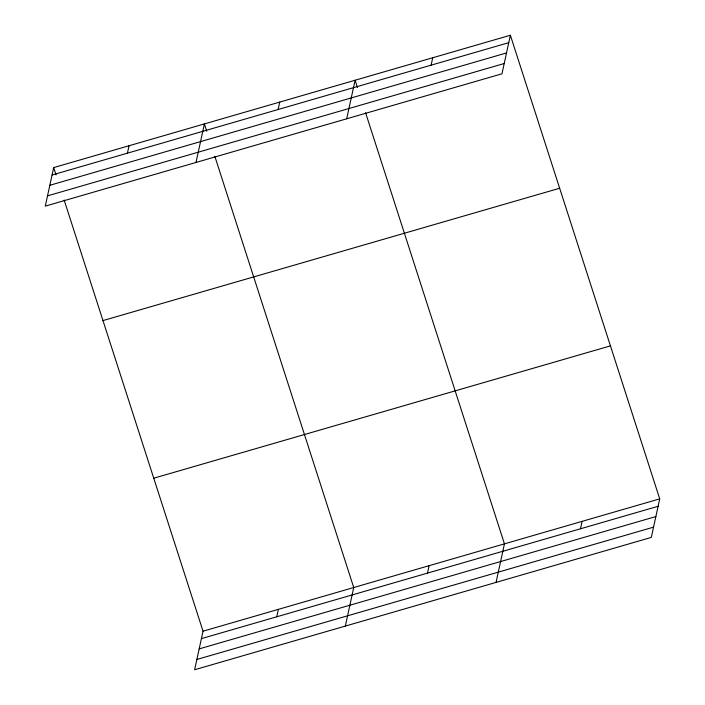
<?xml version="1.0" encoding="UTF-8"?>
<svg xmlns="http://www.w3.org/2000/svg" width="705" height="705" viewBox="0 0 705 705"><rect width="100%" height="100%" fill="white"/><g stroke="black" fill="none" stroke-linecap="round" stroke-linejoin="round"><path stroke-width="1.06" d="M53.686 167.587L45.279 206.133L501.969 73.805L510.376 35.25L53.686 167.587L56.047 174.919M127.42 153.17L129.041 145.75M195.99 162.467L204.397 123.913L206.759 131.253M278.131 109.504L279.744 102.075M64.155 200.07L203.031 631.195L194.624 669.75L651.314 537.413L659.721 498.867L510.376 35.25M346.693 118.793L355.1 80.247L357.461 87.579M276.765 616.787L278.387 609.367M431.116 65.168L432.738 57.748M345.335 626.075L353.734 587.529L214.858 156.395M427.477 573.112L429.089 565.692M496.038 582.409L504.445 543.855L365.569 112.73M580.462 528.785L582.083 521.365M52.064 175.007L508.754 42.67M49.826 185.283L506.516 52.945M47.517 195.867L504.207 63.529M102.974 320.581L559.655 188.244M153.743 478.21L610.433 345.873M203.031 631.195L659.721 498.867M201.41 638.624L658.1 506.287M199.171 648.891L655.861 516.562M196.862 659.475L653.553 527.146"/></g></svg>
